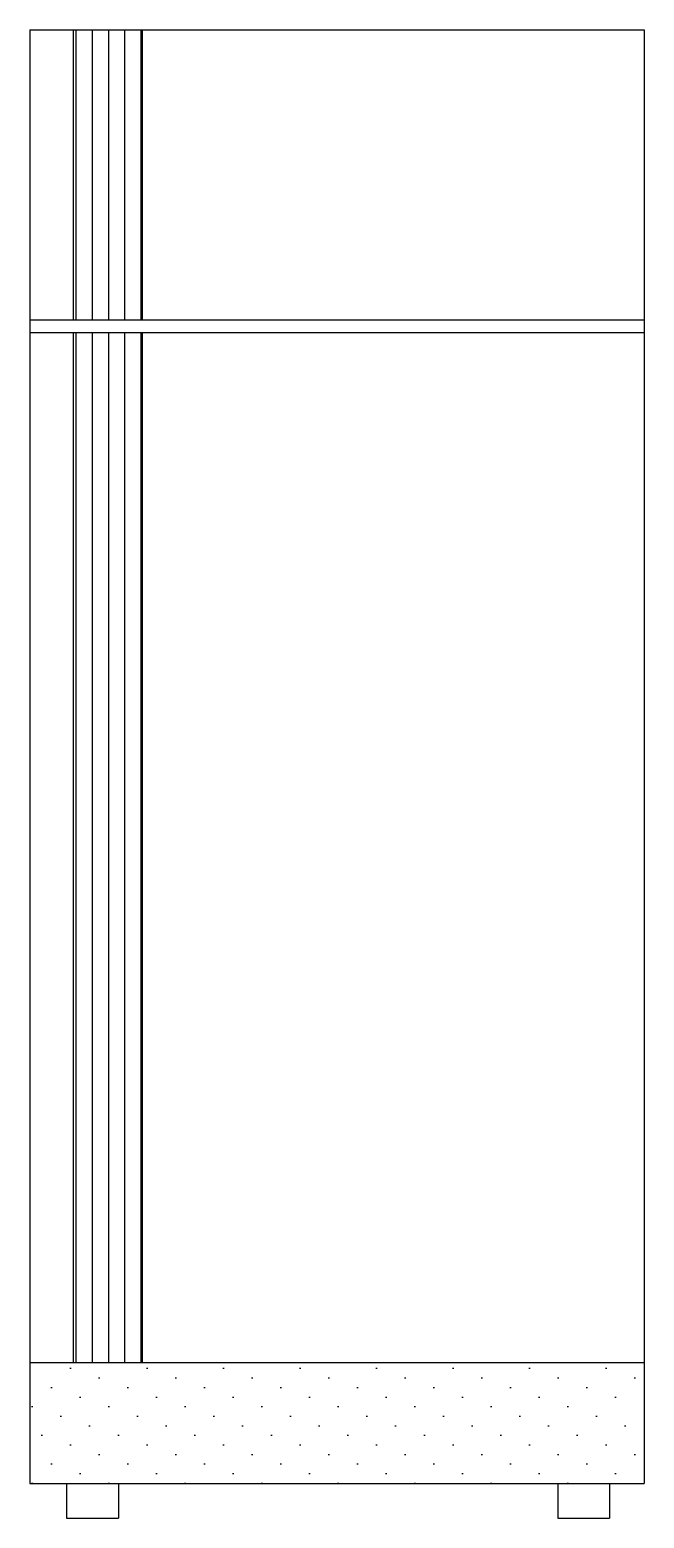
# Model space of a CAD drawing. Extents: x -0.71 to 0, y -1.72 to 0.
import ezdxf

# ---------------------------------------------------------------- set-up
doc = ezdxf.new("R2010")
doc.units = 0
doc.header["$MEASUREMENT"] = 0
doc.layers.get('0').update_dxf_attribs({"linetype": 'CONTINUOUS'})

msp = doc.modelspace()

# ---------------------------------------------------------------- hatches: boundary and pattern name
h = msp.add_hatch()
h.set_pattern_fill('LINE', color=5, scale=0.15, angle=90, style=0)
h.paths.add_polyline_path([(-0.58, -0.35), (-0.66, -0.35), (-0.66, -1.54), (-0.58, -1.54)])
h.paths.add_polyline_path([(-0.58, 0), (-0.66, 0), (-0.66, -0.335), (-0.58, -0.335)])
h = msp.add_hatch()
h.set_pattern_fill('DOTS', color=256, scale=0.5, angle=45, style=0)
h.paths.add_polyline_path([(0, -1.54), (-0.71, -1.54), (-0.71, -1.68), (0, -1.68)])

# ---------------------------------------------------------------- linework, layer by layer
for p, q in [((-0.71, 0), (0, 0)), ((-0.71, 0), (-0.71, -1.68)), ((-0.66, 0), (-0.66, -0.335)), ((-0.58, 0), (-0.58, -0.335)), ((0, 0), (0, -1.68)), ((-0.71, -0.335), (0, -0.335)), ((-0.71, -0.35), (0, -0.35)), ((-0.71, -0.35), (0, -0.35)), ((-0.66, -0.35), (-0.66, -1.54)), ((-0.58, -0.35), (-0.58, -1.54)), ((-0.71, -1.54), (0, -1.54)), ((-0.71, -1.68), (0, -1.68)), ((-0.6674, -1.68), (-0.6674, -1.72)), ((-0.6074, -1.68), (-0.6074, -1.72)), ((-0.1, -1.68), (-0.1, -1.72)), ((-0.04, -1.68), (-0.04, -1.72)), ((-0.6674, -1.72), (-0.6074, -1.72)), ((-0.1, -1.72), (-0.04, -1.72))]:
    msp.add_line(p, q)

doc.saveas('drawing.dxf')
